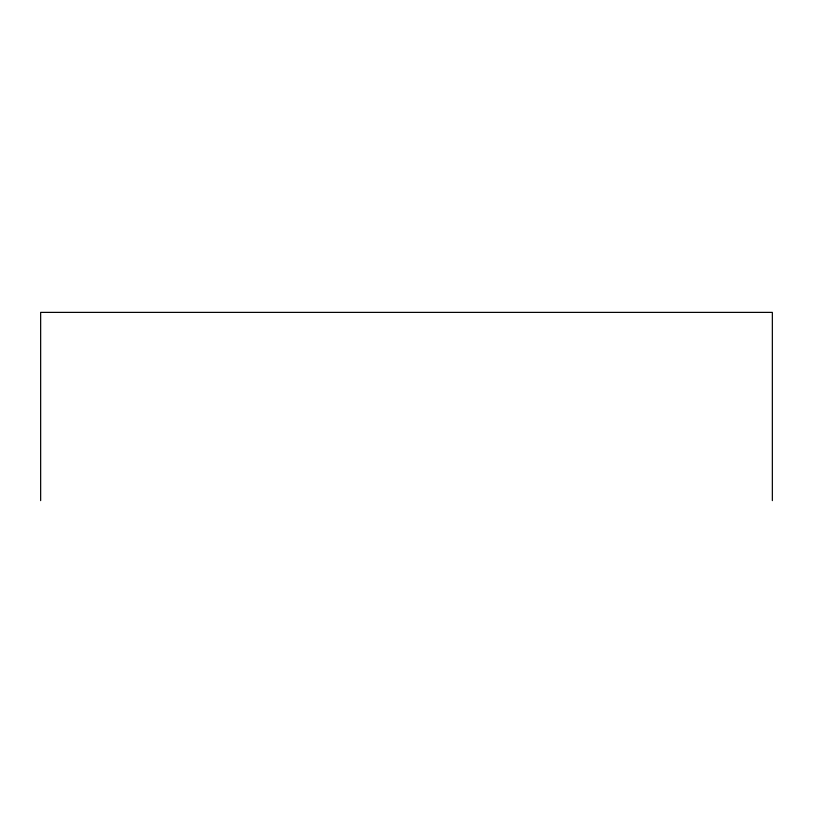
<?xml version="1.0" encoding="UTF-8"?>
<svg xmlns="http://www.w3.org/2000/svg" width="813" height="813" viewBox="0 0 813 813"><rect width="100%" height="100%" fill="white"/><g stroke="black" fill="none" stroke-linecap="round" stroke-linejoin="round"><path stroke-width="1.22" d="M772.35 500.615L772.35 312.385L40.65 312.385L40.65 500.615"/></g></svg>
